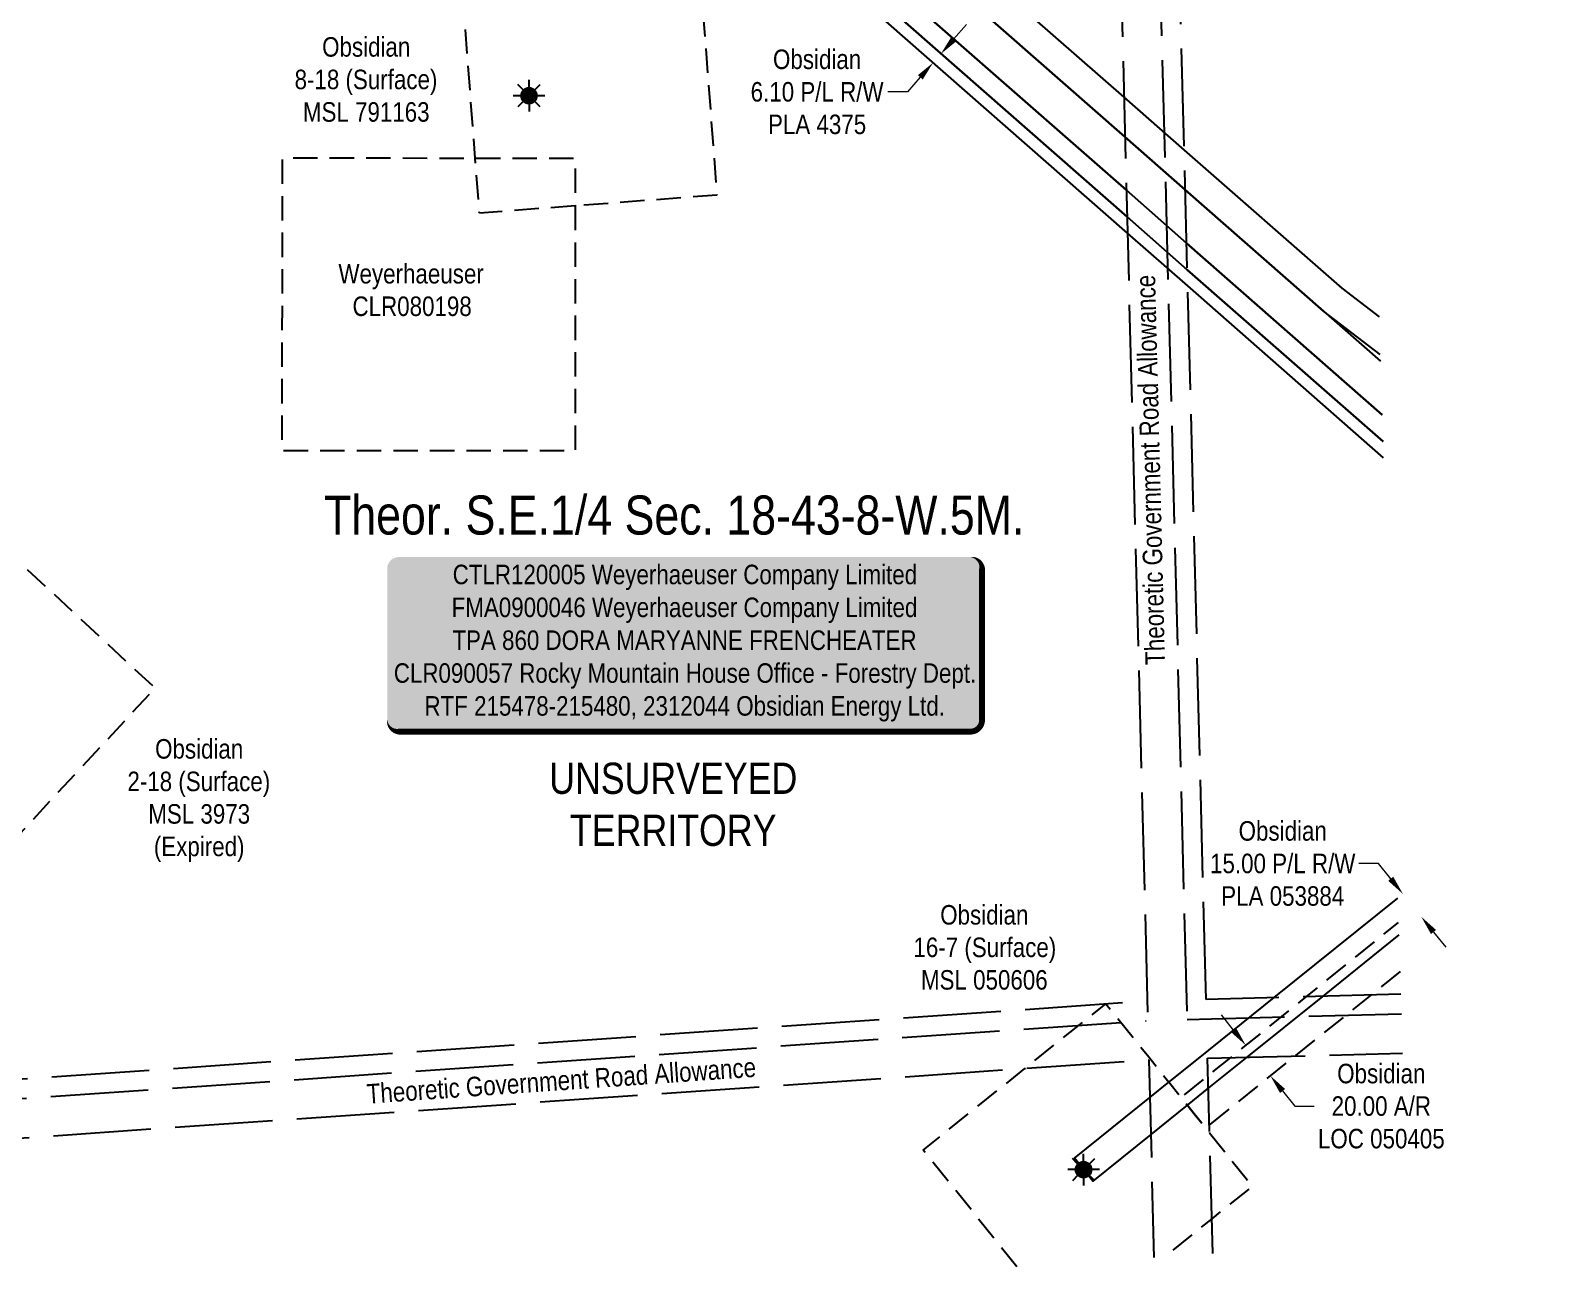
# Model space of a CAD drawing. Extents: x 623995 to 631000, y 5840139 to 5844688.
# Drawn here: x 625255 to 626031, y 5840246 to 5840880 of the extents above; entities that cross this region are included whole.
import ezdxf
from ezdxf.enums import TextEntityAlignment as Align

# ---------------------------------------------------------------- set-up
doc = ezdxf.new("R2010")
doc.units = 0
doc.header["$LTSCALE"] = 5
doc.header["$PDSIZE"] = 0.5
doc.linetypes.add('foc-ACCESSROAD', pattern=[3.75, 2.5, -1.25])
doc.linetypes.add('foc-UNSURVEYED', pattern=[12.5, 10, -2.5])
doc.layers.get('Defpoints').update_dxf_attribs({"color": 9})
for name, color, linetype in [('AS-WILDLIFE', 131, 'Continuous'), ('C-AR', 13, 'foc-ACCESSROAD'), ('C-RW', 13, 'Continuous'), ('C-SYMBOL', 7, 'Continuous'), ('C-WS-S', 13, 'Continuous'), ('F-WS', 190, 'foc-ACCESSROAD'), ('L-ROAD-T', 7, 'Continuous'), ('L-UNS-T', 3, 'Continuous'), ('L-USEC', 7, 'foc-UNSURVEYED')]:
    doc.layers.add(name, color=color, linetype=linetype)
doc.layers.add('C-RW-T', color=13, linetype='Continuous', lineweight=9)
doc.layers.add('F-WS-T', color=190, linetype='Continuous', lineweight=9)
doc.styles.add('175L', font='ARIALN.TTF', dxfattribs={"height": 20})
doc.styles.add('80', font='ARIALN.TTF', dxfattribs={"height": 10})
doc.styles.add('80CG', font='ARIALN.TTF', dxfattribs={"height": 10})
doc.styles.add('80L', font='ARIALN.TTF', dxfattribs={"height": 10})
doc.dimstyles.new('Compass 5 000', dxfattribs={"dimscale": 5, "dimtxt": 9, "dimasz": 2, "dimexe": 0.2, "dimexo": 0.0625, "dimgap": 0.5, "dimtad": 0, "dimtih": 1, "dimtoh": 1, "dimzin": 0, "dimdsep": 46, "dimtxsty": '80CG', "dimcen": 0.1, "dimse1": 1, "dimse2": 1, "dimclrd": 256, "dimclrt": 256, "dimaunit": 1, "dimadec": 4, "dimazin": 0, "dimtfac": 0.06, "dimtofl": 0, "dimtmove": 0, "dimatfit": 1, "dimfxl": 0.2, "dimtolj": 1, "dimtzin": 0, "dimlwd": -1, "dimarcsym": 0})

# ---------------------------------------------------------------- blocks, each defined once
blk = doc.blocks.new('*D562')
at = {"layer": 'C-RW-T', "transparency": 16777216}
for p, q in [((625727.8, 5840875.31), (625734.39, 5840882.83)), ((625710.72, 5840855.84), (625704.12, 5840848.33)), ((625704.12, 5840848.33), (625694.12, 5840848.33))]:
    blk.add_line(p, q, dxfattribs=at)
for points in [[(625726.54, 5840876.41), (625729.05, 5840874.21), (625721.2, 5840867.79)], [(625709.47, 5840856.94), (625711.97, 5840854.75), (625717.31, 5840863.36)]]:
    blk.add_solid(points, dxfattribs=at)
at = {"layer": 'Defpoints', "color": 0, "transparency": 16777216}
for p in [(625649.46, 5840930.74), (625645.57, 5840926.31), (625717.31, 5840863.36)]:
    blk.add_point(p, dxfattribs=at)
at = {"layer": 'C-RW-T', "transparency": 16777216, "insert": (625657.81, 5840848.33), "char_height": 10, "attachment_point": 5, "style": '80CG'}
blk.add_mtext('\\A1;Obsidian\\P6.10 P/L R/W\\PPLA 4375', dxfattribs=at)
blk = doc.blocks.new('*U566')
h = blk.add_hatch(color=255)
edge = h.paths.add_edge_path()
edge.add_line((-146.5, -45.5), (146.5, -45.5))
edge.add_arc((146.5, -39.5), 6, 270, 360)
edge.add_line((152.5, -39.5), (152.5, 38))
edge.add_arc((146.5, 38), 6, 0, 90)
edge.add_line((146.5, 44), (-146.5, 44))
edge.add_arc((-146.5, 38), 6, 90, 180)
edge.add_line((-152.5, 38), (-152.5, -39.5))
edge.add_arc((-146.5, -39.5), 6, 180, 270)
at = {"color": 44, "flags": 128}
blk.add_lwpolyline([(-146.5, -45.5, 3, 3, 0), (146.5, -45.5, 3, 3, 0.414214), (152.5, -39.5, 3, 3, 0), (152.5, 38, 3, 0, 0.414214), (146.5, 44, 0, 0, 0), (-146.5, 44, 0, 0, 0.414214), (-152.5, 38, 0, 0, 0), (-152.5, -39.5, 0, 3, 0.414214)], format="xyseb", close=True, dxfattribs=at)
at = {"color": 44, "style": '80'}
blk.add_attdef('ENTER_TEXT_001', (-35.99, -5), '', height=10, dxfattribs=at)
blk = doc.blocks.new('GAS')
h = blk.add_hatch(color=255)
h.dxf.hatch_style = 1
edge = h.paths.add_edge_path()
edge.add_arc((0, 0), 0.9, 0, 360)
for p, q in [((0, 0.81), (0, 1.62)), ((-0.81, 0), (-1.62, 0)), ((-0.57, 0.57), (-1.14, 1.14)), ((0.57, 0.57), (1.14, 1.14)), ((1.62, 0), (0.81, 0)), ((-0.57, -0.57), (-1.14, -1.14)), ((0, -0.81), (0, -1.62)), ((1.14, -1.14), (0.57, -0.57))]:
    blk.add_line(p, q)
blk.add_circle((0, 0), 0.8)
blk = doc.blocks.new('*D567')
at = {"layer": 'C-RW-T', "transparency": 16777216}
for p, q in [((625945.53, 5840452.89), (625935.53, 5840452.89)), ((625951.8, 5840445.1), (625945.53, 5840452.89)), ((625973.73, 5840417.83), (625980, 5840410.04))]:
    blk.add_line(p, q, dxfattribs=at)
for points in [[(625953.1, 5840446.15), (625950.5, 5840444.06), (625958.07, 5840437.31)], [(625975.03, 5840418.88), (625972.43, 5840416.79), (625967.46, 5840425.62)]]:
    blk.add_solid(points, dxfattribs=at)
at = {"layer": 'Defpoints', "color": 0, "transparency": 16777216}
for p in [(625958.07, 5840437.31), (625928.16, 5840413.25), (625937.55, 5840401.57)]:
    blk.add_point(p, dxfattribs=at)
at = {"layer": 'C-RW-T', "transparency": 16777216, "insert": (625896.45, 5840452.89), "char_height": 10, "attachment_point": 5, "style": '80CG'}
blk.add_mtext('\\A1;Obsidian\\P15.00 P/L R/W\\PPLA 053884', dxfattribs=at)
blk = doc.blocks.new('*D568')
at = {"layer": 'C-RW-T', "transparency": 16777216}
for p, q in [((625871.3, 5840367.53), (625865.03, 5840375.33)), ((625896.37, 5840336.36), (625902.64, 5840328.56)), ((625902.64, 5840328.56), (625912.64, 5840328.56))]:
    blk.add_line(p, q, dxfattribs=at)
for points in [[(625872.6, 5840368.58), (625870, 5840366.49), (625877.56, 5840359.74)], [(625897.67, 5840337.4), (625895.07, 5840335.31), (625890.11, 5840344.15)]]:
    blk.add_solid(points, dxfattribs=at)
at = {"layer": 'Defpoints', "color": 0, "transparency": 16777216}
for p in [(626018.18, 5840472.83), (626030.72, 5840457.24), (625877.56, 5840359.74)]:
    blk.add_point(p, dxfattribs=at)
at = {"layer": 'C-RW-T', "transparency": 16777216, "insert": (625946.98, 5840328.56), "char_height": 10, "attachment_point": 5, "style": '80CG'}
blk.add_mtext('\\A1;Obsidian\\P20.00 A/R\\PLOC 050405', dxfattribs=at)

msp = doc.modelspace()

# ---------------------------------------------------------------- linework, layer by layer
at = {"layer": 'C-AR', "flags": 128}
for points in [[(625010.665, 5840747.199), (625186.794, 5840580.274), (625190.881, 5840584.672), (625195.203, 5840589.324), (625204.98, 5840599.847), (625229.142, 5840625.852), (625318.512, 5840542.815), (625235.475, 5840453.446), (625208.207, 5840478.781), (625197.894, 5840488.363), (625146.106, 5840536.484), (625165.815, 5840558.139), (625011.729, 5840704.173), (624921.242, 5840789.93), (624892.192, 5840817.462), (624849.733, 5840857.703), (624842.471, 5840864.586), (624838.852, 5840868.016), (624827.967, 5840878.332), (624820.469, 5840885.438), (624816.111, 5840889.568), (624815.881, 5840898.137), (624815.831, 5840900.02), (624815.317, 5840919.201), (624815.26, 5840921.283), (624814.954, 5840932.684), (624810.091, 5841113.964), (624809.99, 5841117.725), (624809.951, 5841119.188), (624809.56, 5841133.737), (624809.52, 5841135.222), (624809.34, 5841141.968), (624839.14, 5841168.361), (624840.315, 5841124.555), (624840.353, 5841123.161), (624840.544, 5841116.046), (624845.495, 5840931.513), (624845.561, 5840929.018), (624846.259, 5840903.015), (624848.947, 5840900.467), (624859.83, 5840890.151), (624863.45, 5840886.722), (624870.712, 5840879.837), (624913.171, 5840839.596), (624942.221, 5840812.065), (625010.665, 5840747.199)], [(625533.868, 5840789.956), (625484.725, 5840786.221), (625482.578, 5840814.459), (625475.473, 5840907.943), (625597.193, 5840917.195), (625651.272, 5840921.305), (625659.781, 5840921.955), (625673.742, 5840923.005), (625701.831, 5840925.146), (625808.616, 5840933.266), (625813.222, 5840917.054), (625814.197, 5840913.621), (625813.313, 5840913.553), (625722.882, 5840906.677), (625694.786, 5840904.543), (625680.836, 5840903.483), (625672.323, 5840902.836), (625598.71, 5840897.242), (625606.446, 5840795.474), (625533.868, 5840789.956)]]:
    msp.add_lwpolyline(points, close=True, dxfattribs=at)
for points in [[(625956.57, 5840397.604), (625941.533, 5840385.51), (625902.739, 5840354.307), (625858.863, 5840319.02), (625856.916, 5840317.454), (625851.12, 5840324.683), (625847.991, 5840328.586), (625847.527, 5840329.165), (625844.398, 5840333.067), (625858.212, 5840344.178), (625869.718, 5840353.432), (625908.516, 5840384.635), (625955.768, 5840422.639)], [(625760.153, 5840246.305), (625712.207, 5840306.112), (625764.357, 5840347.92), (625805.789, 5840381.029), (625827.789, 5840353.784), (625828.944, 5840352.35), (625838.147, 5840340.864), (625838.602, 5840340.297), (625844.398, 5840333.067), (625847.527, 5840329.165), (625847.991, 5840328.586), (625851.12, 5840324.683), (625856.916, 5840317.454), (625858.97, 5840314.892), (625880.894, 5840287.544), (625860.108, 5840270.88), (625835.846, 5840251.43)]]:
    msp.add_lwpolyline(points, dxfattribs=at)
at = {"layer": 'C-RW', "flags": 128}
for points in [[(625947.869, 5840669.21), (625847.53, 5840757.242), (625816.655, 5840784.329), (625680.836, 5840903.483), (625659.781, 5840921.955), (625401.577, 5841148.495), (625272.16, 5841262.047), (625224.545, 5841303.821), (625214.434, 5841312.692), (625198.874, 5841326.344), (625187.62, 5841336.219), (625185.203, 5841338.339), (625185.036, 5841351.785), (625202.578, 5841336.394), (625213.832, 5841326.52), (625214.26, 5841326.22), (625224.38, 5841317.282), (625272.543, 5841275.009), (625415.626, 5841149.468), (625673.742, 5840923.005), (625694.786, 5840904.543), (625816.303, 5840797.937), (625847.178, 5840770.851), (625947.431, 5840682.883)], [(625946.439, 5840713.839), (625917.417, 5840736.003), (625846.469, 5840798.251), (625815.594, 5840825.339), (625722.881, 5840906.675), (625701.83, 5840925.144), (625443.915, 5841151.427), (625308.489, 5841270.251), (625186.182, 5841268.916), (625186.043, 5841270.952), (625185.69, 5841303.3), (625200.684, 5841303.464), (625200.895, 5841284.072), (625314.047, 5841285.317), (625330.616, 5841270.777), (625464.885, 5841152.879), (625722.472, 5840926.716), (625715.521, 5840926.188), (625736.58, 5840907.72), (625743.54, 5840908.248), (625815.07, 5840845.591), (625845.944, 5840818.546), (625926.714, 5840747.795), (625945.82, 5840733.16)], [(625947.431, 5840682.886), (625847.178, 5840770.851), (625816.303, 5840797.94), (625694.786, 5840904.544), (625673.742, 5840923.006), (625415.626, 5841149.468), (625278.999, 5841269.345), (625272.543, 5841275.009), (625272.32, 5841284.162), (625271.876, 5841302.373), (625292.012, 5841284.707), (625308.586, 5841270.165), (625443.916, 5841151.427), (625701.83, 5840925.143), (625722.881, 5840906.675), (625815.594, 5840825.339), (625846.469, 5840798.251), (625917.417, 5840736.003), (625946.548, 5840710.446)], [(625948.137, 5840660.851), (625847.744, 5840748.939), (625816.869, 5840776.028), (625672.323, 5840902.836), (625651.272, 5840921.305), (625393.005, 5841147.901), (625263.16, 5841261.829), (625272.16, 5841262.047), (625401.577, 5841148.495), (625659.781, 5840921.955), (625680.836, 5840903.483), (625816.655, 5840784.331), (625847.53, 5840757.242), (625947.869, 5840669.205)], [(625955.969, 5840416.38), (625916.77, 5840384.854), (625877.972, 5840353.651), (625858.375, 5840337.889), (625847.527, 5840329.165), (625828.815, 5840314.115), (625799.073, 5840290.196), (625789.676, 5840301.88), (625828.328, 5840332.966), (625838.147, 5840340.864), (625853.229, 5840352.995), (625892.03, 5840384.198), (625955.368, 5840435.139)]]:
    msp.add_lwpolyline(points, dxfattribs=at)
at = {"layer": 'F-WS', "flags": 128}
msp.add_lwpolyline([(625533.868, 5840789.956), (625533.782, 5840664.335), (625383.693, 5840664.438), (625383.797, 5840814.527), (625482.578, 5840814.459), (625533.885, 5840814.424), (625533.868, 5840789.956)], close=True, dxfattribs=at)
at = {"layer": 'L-USEC'}
for p, q in [((625826.614, 5841177.072), (625847.409, 5840372.957)), ((625857.201, 5840383.276), (625836.665, 5841177.354)), ((625806.511, 5841176.553), (625827.306, 5840372.442)), ((625956.944, 5840385.927), (625857.201, 5840383.276)), ((625016.251, 5840326.367), (625827.046, 5840382.504)), ((625015.637, 5840316.249), (625826.438, 5840372.385)), ((625847.409, 5840372.957), (625957.266, 5840375.876)), ((625857.981, 5840353.121), (625957.91, 5840355.777)), ((625017.026, 5840296.184), (625827.827, 5840352.32)), ((625827.827, 5840352.32), (625830.446, 5840251.064)), ((625860.567, 5840253.104), (625857.981, 5840353.121))]:
    msp.add_line(p, q, dxfattribs=at)

# ---------------------------------------------------------------- block references
at = {"layer": 'AS-WILDLIFE', "color": 1}
ref = msp.add_blockref('*U566', (625589.926, 5840565.995), dxfattribs=dict(at, xscale=0.99963597, yscale=0.99963597, zscale=0.99963597))
ref.add_attrib('ENTER_TEXT_001', 'CTLR120005 Weyerhaeuser Company Limited', (625471.048, 5840596.053), dxfattribs={"layer": '0', "color": 44, "height": 9.99636, "style": '80'})
ref.add_attrib('ENTER_TEXT_002', 'FMA0900046 Weyerhaeuser Company Limited', (625470.516, 5840579.215), dxfattribs={"layer": '0', "color": 44, "height": 9.99636, "style": '80'})
ref.add_attrib('ENTER_TEXT_003', 'TPA 860 DORA MARYANNE FRENCHEATER', (625470.894, 5840562.377), dxfattribs={"layer": '0', "color": 44, "height": 9.99636, "style": '80'})
ref.add_attrib('ENTER_TEXT_004', 'CLR090057 Rocky Mountain House Office - Forestry Dept.', (625440.881, 5840545.539), dxfattribs={"layer": '0', "color": 44, "height": 9.99636, "style": '80'})
ref.add_attrib('ENTER_TEXT_005', 'RTF 215478-215480, 2312044 Obsidian Energy Ltd.', (625456.592, 5840528.702), dxfattribs={"layer": '0', "color": 44, "height": 9.99636, "style": '80'})
at = {"layer": 'C-WS-S'}
for p, xscale, yscale, zscale in [((625510.164, 5840846.408), 4.998179850000029, 4.998179850000029, 4.998179850000029), ((625794.375, 5840296.038), 4.998179850000028, 4.998179850000028, 4.998179850000028)]:
    msp.add_blockref('GAS', p, dxfattribs=dict(at, xscale=xscale, yscale=yscale, zscale=zscale))

# ---------------------------------------------------------------- texts
at = {"layer": 'C-SYMBOL', "color": 3, "style": '175L'}
msp.add_text('Theor. S.E.1/4 Sec. 18-43-8-W.5M.', height=19.99272, dxfattribs=at).set_placement((625584.568, 5840615.517), align=Align.BOTTOM_CENTER)
at = {"layer": 'C-WS-S', "char_height": 9.99636, "attachment_point": 1, "style": '80L'}
for s, width, insert in [('\\pi20.112;Obsidian\\P\\pi6.001;8-18 (Surface)\\P\\pi10.249;MSL 791163', 84.04254, (625384.025, 5840876.415)), ('\\pi18.043;Obsidian\\P\\pi3.8635;2-18 (Surface)\\P\\pi14.549;MSL 3973 \\P\\pi17.419;(Expired)', 79.90404, (625300.484, 5840516.685)), ('\\pi18.043;Obsidian\\P\\pi4.317;16-7 (Surface)\\P\\pi8.1798;MSL 050606 ', 79.90404, (625702.869, 5840431.638))]:
    msp.add_mtext_dynamic_manual_height_columns(s, width=width, gutter_width=50, heights=[0], dxfattribs=dict(at, insert=insert))
at = {"layer": 'F-WS-T', "insert": (625412.346, 5840760.176), "char_height": 10, "attachment_point": 1, "style": '80L'}
msp.add_mtext_dynamic_manual_height_columns('\\pi0.14591;Weyerhaeuser\\P\\pi7.3594;CLR080198', width=74.78705, gutter_width=50, heights=[0], dxfattribs=at)
at = {"layer": 'L-ROAD-T', "style": '80L'}
for rotation, p in [(91.460503, (625828.579, 5840654.666)), (3.96061, (625526.716, 5840341.728))]:
    msp.add_text('Theoretic Government Road Allowance', height=10, rotation=rotation, dxfattribs=at).set_placement(p, align=Align.MIDDLE_CENTER)
at = {"layer": 'L-UNS-T', "color": 3, "insert": (625584.089, 5840483.164), "char_height": 15.99418, "attachment_point": 5, "style": '80L'}
msp.add_mtext_dynamic_manual_height_columns('UNSURVEYED TERRITORY', width=126.41375, gutter_width=47.5, heights=[0], dxfattribs=at)

# ---------------------------------------------------------------- dimensions: what is measured, and where the dimension line sits
at = {"layer": 'C-RW-T'}
for base, p1, p2, angle, text, picture, middle in [((625717.313, 5840863.361), (625649.46, 5840930.738), (625645.571, 5840926.306), 228.737111, 'Obsidian\\P6.10 P/L R/W\\PPLA 4375', '*D562', (625657.813, 5840848.328)), ((625958.067, 5840437.309), (625937.553, 5840401.568), (625928.155, 5840413.253), 128.808338, 'Obsidian\\P15.00 P/L R/W\\PPLA 053884', '*D567', (625896.446, 5840452.894)), ((625877.565, 5840359.742), (626030.72, 5840457.239), (626018.178, 5840472.833), 128.808633, 'Obsidian\\P20.00 A/R\\PLOC 050405', '*D568', (625946.976, 5840328.563))]:
    dim = msp.add_linear_dim(base=base, p1=p1, p2=p2, angle=angle, text=text, dimstyle='Compass 5 000', dxfattribs=at)
    dim.commit()
    dim.dimension.update_dxf_attribs({"geometry": picture, "text_midpoint": middle, "dimtype": 161})

doc.saveas('drawing.dxf')
